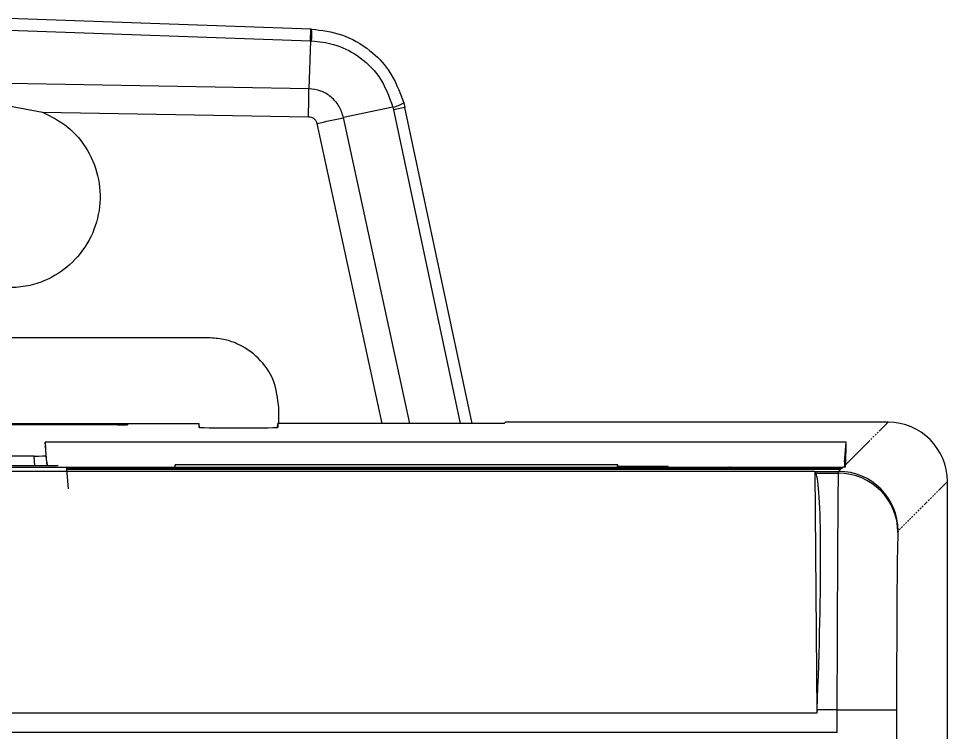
# Model space of a CAD drawing. Header units: inches. Extents: x 268 to 316, y 100 to 273.
# Drawn here: x 292.37 to 315.83, y 255.28 to 273.31 of the extents above; entities that cross this region are included whole.
import ezdxf

# ---------------------------------------------------------------- set-up
doc = ezdxf.new("R2010")
doc.units = ezdxf.units.IN
doc.header["$MEASUREMENT"] = 0

msp = doc.modelspace()

# ---------------------------------------------------------------- linework, layer by layer
at = {"color": 7, "linetype": 'Continuous', "lineweight": 25}
for p, q in [((299.753, 273.047), (292.126, 273.313)), ((292.126, 273.02), (299.743, 272.754)), ((299.743, 272.754), (299.753, 273.047)), ((299.771, 273.046), (299.753, 273.047)), ((299.743, 272.754), (299.701, 271.542)), ((299.743, 272.754), (299.769, 272.753)), ((299.701, 271.542), (292.126, 271.674)), ((292.126, 271.113), (292.971, 270.953)), ((301.826, 271.076), (300.577, 270.811)), ((301.826, 271.076), (301.843, 271.007)), ((302.129, 271.068), (301.843, 271.007)), ((302.102, 271.183), (302.129, 271.068)), ((303.826, 263.085), (302.129, 271.068)), ((292.971, 270.953), (299.694, 270.835)), ((297.172, 265.249), (292.126, 265.247)), ((298.942, 263.085), (298.942, 263.481)), ((296.926, 263.08), (287.327, 263.08)), ((289.383, 263.077), (294.87, 263.077)), ((294.87, 263.053), (289.383, 263.053)), ((295.119, 263.074), (295.119, 263.055)), ((296.934, 263.073), (296.926, 263.08)), ((296.934, 262.983), (296.934, 263.073)), ((296.942, 262.982), (296.934, 263.073)), ((298.91, 262.982), (298.919, 263.085)), ((298.919, 263.085), (298.919, 262.983)), ((304.639, 263.085), (298.919, 263.085)), ((304.672, 263.118), (304.639, 263.085)), ((314.331, 263.118), (304.672, 263.118)), ((314.107, 262.894), (314.331, 263.118)), ((314.002, 262.789), (314.028, 262.815)), ((314.055, 262.842), (314.08, 262.867)), ((313.276, 262.612), (293.039, 262.612)), ((293.039, 262.612), (293.06, 262.266)), ((293.083, 262.111), (293.039, 262.612)), ((313.232, 262.111), (313.276, 262.612)), ((313.261, 262.048), (313.871, 262.658)), ((313.261, 262.048), (313.276, 262.612)), ((313.898, 262.685), (313.923, 262.71)), ((313.95, 262.737), (313.976, 262.763)), ((292.761, 262.264), (272.083, 262.264)), ((293.083, 262.111), (293.089, 262.012)), ((313.232, 262.111), (313.229, 261.983)), ((312.481, 261.873), (271.772, 261.873)), ((272.083, 261.984), (313.197, 261.984)), ((293.37, 262.012), (272.37, 262.012)), ((293.583, 261.95), (293.583, 261.932)), ((293.584, 261.932), (293.583, 261.95)), ((293.583, 261.932), (293.626, 261.432)), ((313.165, 261.952), (293.881, 261.952)), ((293.881, 261.929), (313.142, 261.929)), ((296.321, 262.044), (296.319, 261.984)), ((307.503, 262.044), (296.321, 262.044)), ((296.321, 261.984), (296.321, 262.044)), ((307.497, 262), (307.503, 262.044)), ((308.781, 262), (307.497, 262)), ((307.497, 261.984), (307.497, 262)), ((308.781, 261.984), (308.781, 262)), ((312.481, 261.873), (312.533, 255.768)), ((312.481, 261.873), (312.506, 261.827)), ((312.481, 261.873), (313.086, 261.873)), ((313.082, 261.827), (313.087, 261.873)), ((313.086, 261.873), (313.142, 261.929)), ((313.086, 261.873), (313.087, 261.873)), ((313.165, 261.952), (313.197, 261.984)), ((312.506, 261.827), (313.082, 261.827)), ((315.831, 261.618), (315.607, 261.394)), ((315.831, 157.233), (315.831, 261.618)), ((315.584, 261.371), (315.554, 261.341)), ((315.375, 261.162), (315.345, 261.132)), ((315.427, 261.214), (315.397, 261.185)), ((315.479, 261.266), (315.45, 261.237)), ((315.531, 261.319), (315.502, 261.289)), ((315.113, 260.9), (315.084, 260.871)), ((315.165, 260.953), (315.136, 260.923)), ((315.218, 261.005), (315.188, 260.975)), ((315.322, 261.109), (315.241, 261.028)), ((314.904, 260.691), (314.875, 260.662)), ((314.956, 260.743), (314.927, 260.714)), ((315.009, 260.796), (314.979, 260.766)), ((315.061, 260.848), (315.031, 260.819)), ((314.643, 260.43), (314.613, 260.4)), ((314.695, 260.482), (314.665, 260.453)), ((314.747, 260.534), (314.718, 260.505)), ((314.799, 260.587), (314.77, 260.557)), ((314.852, 260.639), (314.822, 260.609)), ((314.586, 260.374), (314.582, 260.333)), ((314.59, 260.377), (314.586, 260.374)), ((312.533, 255.768), (271.719, 255.768)), ((312.537, 255.85), (312.533, 255.768)), ((313.046, 255.85), (312.537, 255.85)), ((313.046, 255.282), (313.046, 255.85)), ((313.046, 255.85), (314.546, 255.85)), ((314.546, 255.85), (314.546, 114.792)), ((313.046, 255.282), (271.206, 255.282))]:
    msp.add_line(p, q, dxfattribs=at)
at = {"color": 8, "linetype": 'Continuous', "lineweight": 25}
for p, q in [((301.843, 271.007), (303.526, 263.085)), ((302.249, 263.085), (300.577, 270.811)), ((299.903, 270.664), (301.543, 263.085)), ((294.868, 263.053), (294.87, 263.077)), ((295.117, 263.055), (295.119, 263.074)), ((292.783, 262.012), (292.761, 262.264)), ((293.06, 262.266), (293.082, 262.012)), ((293.881, 261.952), (293.883, 261.929)), ((310.35, 261.984), (310.327, 261.986))]:
    msp.add_line(p, q, dxfattribs=at)
at = {"color": 7, "linetype": 'Continuous', "lineweight": 25}
for centre, radius, start, end in [((296.215, 272.92), 3.559, 357.3233, 2.0434), ((256.762, 271.628), 42.939, 358.9427, 359.8857), ((301.625, 272), 0.945, 282.2665, 300.2552), ((257.382, 467.278), 201.16, 282.20302, 282.39956), ((297.926, 308.741), 45.769, 268.7575, 271.2425), ((313.084, 260.329), 1.498, 0.1594, 90.0569)]:
    msp.add_arc(centre, radius, start, end, dxfattribs=at)
for centre, major_axis, ratio, start_param, end_param in [((294.868, 263.074), (0.251, 0), 0.008726, 6.283166, 7.846403), ((294.868, 263.055), (0.251, 0), 0.008726, 4.719975, 6.283206), ((314.331, 261.618), (-1.061, -1.061), 0.999924, 2.356233, 3.926953), ((292.759, 262.266), (0.301, 0), 0.008726, 4.720005, 6.283704), ((293.884, 261.95), (0.301, 0), 0.008726, 1.578383, 3.141603), ((293.884, 261.932), (0.301, 0), 0.008726, 3.141581, 4.704803), ((313.086, 260.374), (1.356, -0.642), 0.999459, 0.442618, 2.012654), ((313.198, 260.485), (1.399, -0.541), 0.998865, 1.898114, 1.939953), ((313.126, 260.414), (0.126, 2.246), 0.027989, 5.487211, 5.52905), ((312.222, 255.85), (0.259, 6), 0.052359, 4.714645, 6.198175), ((314.586, 255.85), (0, 4.5), 0.008727, 0.087266, 1.570796)]:
    msp.add_ellipse(centre, major_axis=major_axis, ratio=ratio, start_param=start_param, end_param=end_param, dxfattribs=at)
for points, knots in [([(299.771, 273.046), (300.026, 273.015), (300.558, 272.948), (301.223, 272.56), (301.8, 271.978), (301.99, 271.476), (302.102, 271.183)], [0, 0, 0, 0, 0.240474, 0.500223, 0.709173, 1, 1, 1, 1]), ([(299.769, 272.753), (299.958, 272.732), (300.365, 272.686), (300.967, 272.387), (301.538, 271.858), (301.726, 271.348), (301.826, 271.076)], [0, 0, 0, 0, 0.19925, 0.431622, 0.698118, 1, 1, 1, 1]), ([(300.577, 270.811), (300.546, 270.909), (300.483, 271.105), (300.274, 271.339), (300.007, 271.503), (299.803, 271.529), (299.701, 271.542)], [0, 0, 0, 0, 0.250369, 0.500492, 0.750369, 1, 1, 1, 1]), ([(292.971, 270.953), (293.194, 270.839), (293.644, 270.611), (294.144, 270.003), (294.432, 269.264), (294.445, 268.453), (294.189, 267.692), (293.7, 267.077), (293.136, 266.717), (292.602, 266.54), (292.285, 266.522), (292.126, 266.513)], [0, 0, 0, 0, 0.1173761, 0.2368282, 0.3632137, 0.4863492, 0.612911, 0.735887, 0.8505668, 0.9249287, 1, 1, 1, 1]), ([(299.694, 270.835), (299.718, 270.833), (299.767, 270.827), (299.83, 270.789), (299.881, 270.734), (299.895, 270.687), (299.903, 270.664)], [0, 0, 0, 0, 0.249204, 0.49995, 0.749215, 1, 1, 1, 1]), ([(298.942, 263.481), (298.915, 263.715), (298.861, 264.178), (298.458, 264.757), (297.982, 265.08), (297.54, 265.227), (297.296, 265.242), (297.172, 265.249)], [0, 0, 0, 0, 0.252047, 0.499215, 0.736787, 0.865316, 1, 1, 1, 1])]:
    msp.add_open_spline(points, degree=3, knots=knots, dxfattribs=at)
msp.add_open_spline([(313.046, 255.85), (313.048, 256.221), (313.051, 256.963), (313.055, 258.037), (313.06, 259.037), (313.064, 259.927), (313.069, 260.678), (313.073, 261.26), (313.078, 261.671), (313.081, 261.775), (313.082, 261.827)], degree=3, dxfattribs=at)

doc.saveas('drawing.dxf')
